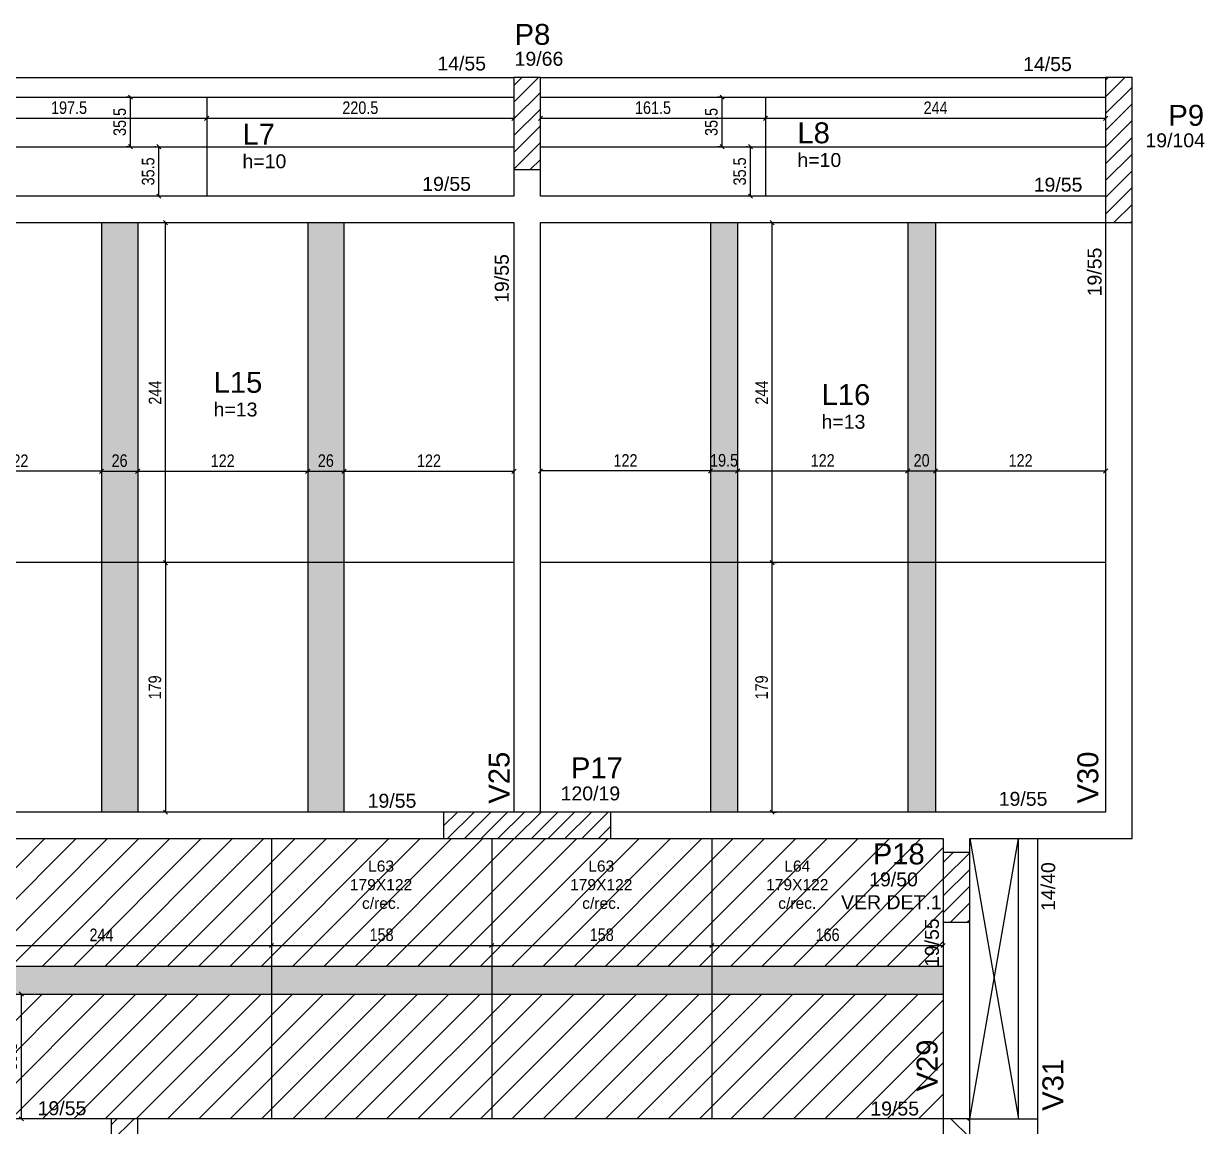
# Model space of a CAD drawing. Header units: millimetres. Extents: x 3565 to 7170, y 1537 to 2867.
# Drawn here: x 6323 to 7170, y 2074 to 2865 of the extents above; entities that cross this region are included whole.
import ezdxf

# ---------------------------------------------------------------- set-up
doc = ezdxf.new("R2010")
doc.units = ezdxf.units.MM
for name, color, linetype in [('1', 1, 'Continuous'), ('3', 3, 'Continuous'), ('4', 4, 'Continuous'), ('7', 7, 'Continuous'), ('AUX00', 7, 'Continuous'), ('Painéis', 200, 'Continuous')]:
    doc.layers.add(name, color=color, linetype=linetype)
doc.layers.add('Hachura', color=251, linetype='Continuous', lineweight=9)
doc.layers.add('REAPROVEITAMENTO', color=251, linetype='Continuous', lineweight=9)
doc.styles.add('COTA TECNICA-50', font='techl___.ttf', dxfattribs={"height": 9})
doc.styles.get("Standard").update_dxf_attribs({"font": 'arial.ttf'})
doc.dimstyles.new('COTA PAINEL-50', dxfattribs={"dimtxt": 9, "dimasz": 3, "dimexe": 3, "dimexo": 3, "dimgap": 3, "dimtad": 1, "dimdec": 1, "dimzin": 12, "dimdsep": 46, "dimtxsty": 'COTA TECNICA-50', "dimblk1": 'OBLIQUE', "dimblk2": 'OBLIQUE', "dimsah": 1, "dimcen": 0.9, "dimclrd": 4, "dimclre": 4, "dimclrt": 240, "dimadec": 1, "dimazin": 3, "dimtfac": 1, "dimtdec": 1, "dimtmove": 0, "dimatfit": 3, "dimfxl": 1, "dimtolj": 1, "dimtzin": 12, "dimarcsym": 0})

# ---------------------------------------------------------------- blocks, each defined once
blk = doc.blocks.new('_Oblique')
at = {"color": 0, "linetype": 'ByBlock', "lineweight": -2}
blk.add_line((-0.5, -0.5), (0.5, 0.5), dxfattribs=at)
blk = doc.blocks.new('*D525')
at = {"layer": 'Defpoints', "color": 0, "transparency": 16777216}
for p in [(6424.53, 2721.98), (6424.53, 2721.98), (6424.53, 2477.98)]:
    blk.add_point(p, dxfattribs=at)
at = {"layer": 'Painéis', "color": 4, "lineweight": -2, "transparency": 16777216}
blk.add_line((6424.53, 2477.98), (6424.53, 2721.98), dxfattribs=at)
at = {"layer": 'Painéis', "color": 4, "lineweight": -2, "transparency": 16777216, "xscale": 3, "yscale": 3, "zscale": 3}
for p, rotation in [((6424.53, 2721.98), 90), ((6424.53, 2477.98), 270)]:
    blk.add_blockref('_Oblique', p, dxfattribs=dict(at, rotation=rotation))
at = {"layer": 'Painéis', "color": 240, "transparency": 16777216, "insert": (6416.96, 2599.98), "char_height": 9, "attachment_point": 5, "rotation": 90, "style": 'COTA TECNICA-50'}
blk.add_mtext('\\A1;244', dxfattribs=at)
blk = doc.blocks.new('*D526')
at = {"layer": 'Defpoints', "color": 0, "transparency": 16777216}
for p in [(6404.54, 2543.53), (6526.54, 2543.53), (6526.54, 2543.53)]:
    blk.add_point(p, dxfattribs=at)
at = {"layer": 'Painéis', "color": 4, "lineweight": -2, "transparency": 16777216}
blk.add_line((6404.54, 2543.53), (6526.54, 2543.53), dxfattribs=at)
at = {"layer": 'Painéis', "color": 4, "lineweight": -2, "transparency": 16777216, "xscale": 3, "yscale": 3, "zscale": 3, "rotation": 180}
blk.add_blockref('_Oblique', (6404.54, 2543.53), dxfattribs=at)
at = {"layer": 'Painéis', "color": 4, "lineweight": -2, "transparency": 16777216, "xscale": 3, "yscale": 3, "zscale": 3}
blk.add_blockref('_Oblique', (6526.54, 2543.53), dxfattribs=at)
at = {"layer": 'Painéis', "color": 240, "transparency": 16777216, "insert": (6465.54, 2551.09), "char_height": 9, "attachment_point": 5, "style": 'COTA TECNICA-50'}
blk.add_mtext('\\A1;122', dxfattribs=at)
blk = doc.blocks.new('*D527')
at = {"layer": 'Defpoints', "color": 0, "transparency": 16777216}
for p in [(6526.54, 2543.53), (6552.54, 2543.53), (6552.54, 2543.53)]:
    blk.add_point(p, dxfattribs=at)
at = {"layer": 'Painéis', "color": 4, "lineweight": -2, "transparency": 16777216}
blk.add_line((6526.54, 2543.53), (6552.54, 2543.53), dxfattribs=at)
at = {"layer": 'Painéis', "color": 4, "lineweight": -2, "transparency": 16777216, "xscale": 3, "yscale": 3, "zscale": 3, "rotation": 180}
blk.add_blockref('_Oblique', (6526.54, 2543.53), dxfattribs=at)
at = {"layer": 'Painéis', "color": 4, "lineweight": -2, "transparency": 16777216, "xscale": 3, "yscale": 3, "zscale": 3}
blk.add_blockref('_Oblique', (6552.54, 2543.53), dxfattribs=at)
at = {"layer": 'Painéis', "color": 240, "transparency": 16777216, "insert": (6539.54, 2551.13), "char_height": 9, "attachment_point": 5, "style": 'COTA TECNICA-50'}
blk.add_mtext('\\A1;26', dxfattribs=at)
blk = doc.blocks.new('*D528')
at = {"layer": 'Defpoints', "color": 0, "transparency": 16777216}
for p in [(6552.54, 2543.53), (6674.54, 2543.53), (6674.54, 2543.53)]:
    blk.add_point(p, dxfattribs=at)
at = {"layer": 'Painéis', "color": 4, "lineweight": -2, "transparency": 16777216}
blk.add_line((6552.54, 2543.53), (6674.54, 2543.53), dxfattribs=at)
at = {"layer": 'Painéis', "color": 4, "lineweight": -2, "transparency": 16777216, "xscale": 3, "yscale": 3, "zscale": 3, "rotation": 180}
blk.add_blockref('_Oblique', (6552.54, 2543.53), dxfattribs=at)
at = {"layer": 'Painéis', "color": 4, "lineweight": -2, "transparency": 16777216, "xscale": 3, "yscale": 3, "zscale": 3}
blk.add_blockref('_Oblique', (6674.54, 2543.53), dxfattribs=at)
at = {"layer": 'Painéis', "color": 240, "transparency": 16777216, "insert": (6613.54, 2551.09), "char_height": 9, "attachment_point": 5, "style": 'COTA TECNICA-50'}
blk.add_mtext('\\A1;122', dxfattribs=at)
blk = doc.blocks.new('*D529')
at = {"layer": 'Defpoints', "color": 0, "transparency": 16777216}
for p in [(6378.54, 2543.53), (6404.54, 2543.53), (6404.54, 2543.53)]:
    blk.add_point(p, dxfattribs=at)
at = {"layer": 'Painéis', "color": 4, "lineweight": -2, "transparency": 16777216}
blk.add_line((6378.54, 2543.53), (6404.54, 2543.53), dxfattribs=at)
at = {"layer": 'Painéis', "color": 4, "lineweight": -2, "transparency": 16777216, "xscale": 3, "yscale": 3, "zscale": 3, "rotation": 180}
blk.add_blockref('_Oblique', (6378.54, 2543.53), dxfattribs=at)
at = {"layer": 'Painéis', "color": 4, "lineweight": -2, "transparency": 16777216, "xscale": 3, "yscale": 3, "zscale": 3}
blk.add_blockref('_Oblique', (6404.54, 2543.53), dxfattribs=at)
at = {"layer": 'Painéis', "color": 240, "transparency": 16777216, "insert": (6391.54, 2551.13), "char_height": 9, "attachment_point": 5, "style": 'COTA TECNICA-50'}
blk.add_mtext('\\A1;26', dxfattribs=at)
blk = doc.blocks.new('*D530')
at = {"layer": 'Defpoints', "color": 0, "transparency": 16777216}
for p in [(6424.53, 2477.98), (6424.53, 2298.98), (6424.53, 2298.98)]:
    blk.add_point(p, dxfattribs=at)
at = {"layer": 'Painéis', "color": 4, "lineweight": -2, "transparency": 16777216}
blk.add_line((6424.53, 2477.98), (6424.53, 2298.98), dxfattribs=at)
at = {"layer": 'Painéis', "color": 4, "lineweight": -2, "transparency": 16777216, "xscale": 3, "yscale": 3, "zscale": 3}
for p, rotation in [((6424.53, 2477.98), 90), ((6424.53, 2298.98), 270)]:
    blk.add_blockref('_Oblique', p, dxfattribs=dict(at, rotation=rotation))
at = {"layer": 'Painéis', "color": 240, "transparency": 16777216, "insert": (6416.93, 2388.48), "char_height": 9, "attachment_point": 5, "rotation": 90, "style": 'COTA TECNICA-50'}
blk.add_mtext('\\A1;179', dxfattribs=at)
blk = doc.blocks.new('*D531')
at = {"layer": 'Defpoints', "color": 0, "transparency": 16777216}
for p in [(6256.54, 2543.53), (6256.54, 2543.53), (6378.54, 2543.53)]:
    blk.add_point(p, dxfattribs=at)
at = {"layer": 'Painéis', "color": 4, "lineweight": -2, "transparency": 16777216}
blk.add_line((6378.54, 2543.53), (6256.54, 2543.53), dxfattribs=at)
at = {"layer": 'Painéis', "color": 4, "lineweight": -2, "transparency": 16777216, "xscale": 3, "yscale": 3, "zscale": 3, "rotation": 180}
blk.add_blockref('_Oblique', (6256.54, 2543.53), dxfattribs=at)
at = {"layer": 'Painéis', "color": 4, "lineweight": -2, "transparency": 16777216, "xscale": 3, "yscale": 3, "zscale": 3}
blk.add_blockref('_Oblique', (6378.54, 2543.53), dxfattribs=at)
at = {"layer": 'Painéis', "color": 240, "transparency": 16777216, "insert": (6317.54, 2551.09), "char_height": 9, "attachment_point": 5, "style": 'COTA TECNICA-50'}
blk.add_mtext('\\A1;122', dxfattribs=at)
blk = doc.blocks.new('*D532')
at = {"layer": 'Defpoints', "color": 0, "transparency": 16777216}
for p in [(6835.04, 2543.76), (6957.04, 2543.76), (6957.04, 2543.76)]:
    blk.add_point(p, dxfattribs=at)
at = {"layer": 'Painéis', "color": 4, "lineweight": -2, "transparency": 16777216}
blk.add_line((6835.04, 2543.76), (6957.04, 2543.76), dxfattribs=at)
at = {"layer": 'Painéis', "color": 4, "lineweight": -2, "transparency": 16777216, "xscale": 3, "yscale": 3, "zscale": 3, "rotation": 180}
blk.add_blockref('_Oblique', (6835.04, 2543.76), dxfattribs=at)
at = {"layer": 'Painéis', "color": 4, "lineweight": -2, "transparency": 16777216, "xscale": 3, "yscale": 3, "zscale": 3}
blk.add_blockref('_Oblique', (6957.04, 2543.76), dxfattribs=at)
at = {"layer": 'Painéis', "color": 240, "transparency": 16777216, "insert": (6896.04, 2551.31), "char_height": 9, "attachment_point": 5, "style": 'COTA TECNICA-50'}
blk.add_mtext('\\A1;122', dxfattribs=at)
blk = doc.blocks.new('*D533')
at = {"layer": 'Defpoints', "color": 0, "transparency": 16777216}
for p in [(6957.04, 2543.76), (6977.04, 2543.76), (6977.04, 2543.76)]:
    blk.add_point(p, dxfattribs=at)
at = {"layer": 'Painéis', "color": 4, "lineweight": -2, "transparency": 16777216}
blk.add_line((6957.04, 2543.76), (6977.04, 2543.76), dxfattribs=at)
at = {"layer": 'Painéis', "color": 4, "lineweight": -2, "transparency": 16777216, "xscale": 3, "yscale": 3, "zscale": 3, "rotation": 180}
blk.add_blockref('_Oblique', (6957.04, 2543.76), dxfattribs=at)
at = {"layer": 'Painéis', "color": 4, "lineweight": -2, "transparency": 16777216, "xscale": 3, "yscale": 3, "zscale": 3}
blk.add_blockref('_Oblique', (6977.04, 2543.76), dxfattribs=at)
at = {"layer": 'Painéis', "color": 240, "transparency": 16777216, "insert": (6967.04, 2551.35), "char_height": 9, "attachment_point": 5, "style": 'COTA TECNICA-50'}
blk.add_mtext('\\A1;20', dxfattribs=at)
blk = doc.blocks.new('*D534')
at = {"layer": 'Defpoints', "color": 0, "transparency": 16777216}
for p in [(6977.04, 2543.76), (7099.04, 2543.76), (7099.04, 2543.76)]:
    blk.add_point(p, dxfattribs=at)
at = {"layer": 'Painéis', "color": 4, "lineweight": -2, "transparency": 16777216}
blk.add_line((6977.04, 2543.76), (7099.04, 2543.76), dxfattribs=at)
at = {"layer": 'Painéis', "color": 4, "lineweight": -2, "transparency": 16777216, "xscale": 3, "yscale": 3, "zscale": 3, "rotation": 180}
blk.add_blockref('_Oblique', (6977.04, 2543.76), dxfattribs=at)
at = {"layer": 'Painéis', "color": 4, "lineweight": -2, "transparency": 16777216, "xscale": 3, "yscale": 3, "zscale": 3}
blk.add_blockref('_Oblique', (7099.04, 2543.76), dxfattribs=at)
at = {"layer": 'Painéis', "color": 240, "transparency": 16777216, "insert": (7038.04, 2551.31), "char_height": 9, "attachment_point": 5, "style": 'COTA TECNICA-50'}
blk.add_mtext('\\A1;122', dxfattribs=at)
blk = doc.blocks.new('*D535')
at = {"layer": 'Defpoints', "color": 0, "transparency": 16777216}
for p in [(6815.54, 2543.76), (6835.04, 2543.76), (6835.04, 2543.76)]:
    blk.add_point(p, dxfattribs=at)
at = {"layer": 'Painéis', "color": 4, "lineweight": -2, "transparency": 16777216}
blk.add_line((6815.54, 2543.76), (6835.04, 2543.76), dxfattribs=at)
at = {"layer": 'Painéis', "color": 4, "lineweight": -2, "transparency": 16777216, "xscale": 3, "yscale": 3, "zscale": 3, "rotation": 180}
blk.add_blockref('_Oblique', (6815.54, 2543.76), dxfattribs=at)
at = {"layer": 'Painéis', "color": 4, "lineweight": -2, "transparency": 16777216, "xscale": 3, "yscale": 3, "zscale": 3}
blk.add_blockref('_Oblique', (6835.04, 2543.76), dxfattribs=at)
at = {"layer": 'Painéis', "color": 240, "transparency": 16777216, "insert": (6825.29, 2551.38), "char_height": 9, "attachment_point": 5, "style": 'COTA TECNICA-50'}
blk.add_mtext('\\A1;19.5', dxfattribs=at)
blk = doc.blocks.new('*D536')
at = {"layer": 'Defpoints', "color": 0, "transparency": 16777216}
for p in [(6693.54, 2543.76), (6693.54, 2543.76), (6815.54, 2543.76)]:
    blk.add_point(p, dxfattribs=at)
at = {"layer": 'Painéis', "color": 4, "lineweight": -2, "transparency": 16777216}
blk.add_line((6815.54, 2543.76), (6693.54, 2543.76), dxfattribs=at)
at = {"layer": 'Painéis', "color": 4, "lineweight": -2, "transparency": 16777216, "xscale": 3, "yscale": 3, "zscale": 3, "rotation": 180}
blk.add_blockref('_Oblique', (6693.54, 2543.76), dxfattribs=at)
at = {"layer": 'Painéis', "color": 4, "lineweight": -2, "transparency": 16777216, "xscale": 3, "yscale": 3, "zscale": 3}
blk.add_blockref('_Oblique', (6815.54, 2543.76), dxfattribs=at)
at = {"layer": 'Painéis', "color": 240, "transparency": 16777216, "insert": (6754.54, 2551.31), "char_height": 9, "attachment_point": 5, "style": 'COTA TECNICA-50'}
blk.add_mtext('\\A1;122', dxfattribs=at)
blk = doc.blocks.new('*D651')
at = {"layer": 'Defpoints', "color": 0, "transparency": 16777216}
for p in [(6856.92, 2477.98), (6859.85, 2477.98), (6856.92, 2298.98)]:
    blk.add_point(p, dxfattribs=at)
at = {"layer": 'Painéis', "color": 4, "lineweight": -2, "transparency": 16777216}
for p, q in [((6859.85, 2298.98), (6859.85, 2477.98)), ((6859.92, 2477.98), (6862.85, 2477.98)), ((6859.92, 2298.98), (6862.85, 2298.98))]:
    blk.add_line(p, q, dxfattribs=at)
at = {"layer": 'Painéis', "color": 4, "lineweight": -2, "transparency": 16777216, "xscale": 3, "yscale": 3, "zscale": 3}
for p, rotation in [((6859.85, 2477.98), 90), ((6859.85, 2298.98), 270)]:
    blk.add_blockref('_Oblique', p, dxfattribs=dict(at, rotation=rotation))
at = {"layer": 'Painéis', "color": 240, "transparency": 16777216, "insert": (6852.26, 2388.48), "char_height": 9, "attachment_point": 5, "rotation": 90, "style": 'COTA TECNICA-50'}
blk.add_mtext('\\A1;179', dxfattribs=at)
blk = doc.blocks.new('*D537')
at = {"layer": 'Defpoints', "color": 0, "transparency": 16777216}
for p in [(6859.85, 2721.98), (6859.85, 2721.98), (6859.85, 2477.98)]:
    blk.add_point(p, dxfattribs=at)
at = {"layer": 'Painéis', "color": 4, "lineweight": -2, "transparency": 16777216}
blk.add_line((6859.85, 2477.98), (6859.85, 2721.98), dxfattribs=at)
at = {"layer": 'Painéis', "color": 4, "lineweight": -2, "transparency": 16777216, "xscale": 3, "yscale": 3, "zscale": 3}
for p, rotation in [((6859.85, 2721.98), 90), ((6859.85, 2477.98), 270)]:
    blk.add_blockref('_Oblique', p, dxfattribs=dict(at, rotation=rotation))
at = {"layer": 'Painéis', "color": 240, "transparency": 16777216, "insert": (6852.29, 2599.98), "char_height": 9, "attachment_point": 5, "rotation": 90, "style": 'COTA TECNICA-50'}
blk.add_mtext('\\A1;244', dxfattribs=at)
blk = doc.blocks.new('*D631')
at = {"layer": 'Defpoints', "color": 0, "transparency": 16777216}
for p in [(6321.04, 2168.48), (6321.1, 2168.48), (6321.04, 2078.98)]:
    blk.add_point(p, dxfattribs=at)
at = {"layer": 'Painéis', "color": 4, "lineweight": -2, "transparency": 16777216}
for p, q in [((6321.1, 2078.98), (6321.1, 2168.48)), ((6324.04, 2168.48), (6324.1, 2168.48)), ((6324.04, 2078.98), (6324.1, 2078.98))]:
    blk.add_line(p, q, dxfattribs=at)
at = {"layer": 'Painéis', "color": 4, "lineweight": -2, "transparency": 16777216, "xscale": 3, "yscale": 3, "zscale": 3}
for p, rotation in [((6321.1, 2168.48), 90), ((6321.1, 2078.98), 270)]:
    blk.add_blockref('_Oblique', p, dxfattribs=dict(at, rotation=rotation))
at = {"layer": 'Painéis', "color": 240, "transparency": 16777216, "insert": (6313.48, 2123.73), "char_height": 9, "attachment_point": 5, "rotation": 90, "style": 'COTA TECNICA-50'}
blk.add_mtext('\\A1;89.5', dxfattribs=at)
blk = doc.blocks.new('*D633')
at = {"layer": 'Defpoints', "color": 0, "transparency": 16777216}
for p in [(6256.54, 2203.36), (6500.54, 2203.36), (6500.54, 2203.36)]:
    blk.add_point(p, dxfattribs=at)
at = {"layer": 'Painéis', "color": 4, "lineweight": -2, "transparency": 16777216}
blk.add_line((6256.54, 2203.36), (6500.54, 2203.36), dxfattribs=at)
at = {"layer": 'Painéis', "color": 4, "lineweight": -2, "transparency": 16777216, "xscale": 3, "yscale": 3, "zscale": 3, "rotation": 180}
blk.add_blockref('_Oblique', (6256.54, 2203.36), dxfattribs=at)
at = {"layer": 'Painéis', "color": 4, "lineweight": -2, "transparency": 16777216, "xscale": 3, "yscale": 3, "zscale": 3}
blk.add_blockref('_Oblique', (6500.54, 2203.36), dxfattribs=at)
at = {"layer": 'Painéis', "color": 240, "transparency": 16777216, "insert": (6378.54, 2210.92), "char_height": 9, "attachment_point": 5, "style": 'COTA TECNICA-50'}
blk.add_mtext('\\A1;244', dxfattribs=at)
blk = doc.blocks.new('*D634')
at = {"layer": 'Defpoints', "color": 0, "transparency": 16777216}
for p in [(6500.54, 2203.36), (6658.54, 2203.36), (6658.54, 2203.36)]:
    blk.add_point(p, dxfattribs=at)
at = {"layer": 'Painéis', "color": 4, "lineweight": -2, "transparency": 16777216}
blk.add_line((6500.54, 2203.36), (6658.54, 2203.36), dxfattribs=at)
at = {"layer": 'Painéis', "color": 4, "lineweight": -2, "transparency": 16777216, "xscale": 3, "yscale": 3, "zscale": 3, "rotation": 180}
blk.add_blockref('_Oblique', (6500.54, 2203.36), dxfattribs=at)
at = {"layer": 'Painéis', "color": 4, "lineweight": -2, "transparency": 16777216, "xscale": 3, "yscale": 3, "zscale": 3}
blk.add_blockref('_Oblique', (6658.54, 2203.36), dxfattribs=at)
at = {"layer": 'Painéis', "color": 240, "transparency": 16777216, "insert": (6579.54, 2210.97), "char_height": 9, "attachment_point": 5, "style": 'COTA TECNICA-50'}
blk.add_mtext('\\A1;158', dxfattribs=at)
blk = doc.blocks.new('*D635')
at = {"layer": 'Defpoints', "color": 0, "transparency": 16777216}
for p in [(6658.54, 2203.36), (6816.54, 2203.36), (6816.54, 2203.36)]:
    blk.add_point(p, dxfattribs=at)
at = {"layer": 'Painéis', "color": 4, "lineweight": -2, "transparency": 16777216}
blk.add_line((6658.54, 2203.36), (6816.54, 2203.36), dxfattribs=at)
at = {"layer": 'Painéis', "color": 4, "lineweight": -2, "transparency": 16777216, "xscale": 3, "yscale": 3, "zscale": 3, "rotation": 180}
blk.add_blockref('_Oblique', (6658.54, 2203.36), dxfattribs=at)
at = {"layer": 'Painéis', "color": 4, "lineweight": -2, "transparency": 16777216, "xscale": 3, "yscale": 3, "zscale": 3}
blk.add_blockref('_Oblique', (6816.54, 2203.36), dxfattribs=at)
at = {"layer": 'Painéis', "color": 240, "transparency": 16777216, "insert": (6737.54, 2210.97), "char_height": 9, "attachment_point": 5, "style": 'COTA TECNICA-50'}
blk.add_mtext('\\A1;158', dxfattribs=at)
blk = doc.blocks.new('*D636')
at = {"layer": 'Defpoints', "color": 0, "transparency": 16777216}
for p in [(6816.54, 2203.36), (6982.54, 2203.36), (6982.54, 2203.36)]:
    blk.add_point(p, dxfattribs=at)
at = {"layer": 'Painéis', "color": 4, "lineweight": -2, "transparency": 16777216}
blk.add_line((6816.54, 2203.36), (6982.54, 2203.36), dxfattribs=at)
at = {"layer": 'Painéis', "color": 4, "lineweight": -2, "transparency": 16777216, "xscale": 3, "yscale": 3, "zscale": 3, "rotation": 180}
blk.add_blockref('_Oblique', (6816.54, 2203.36), dxfattribs=at)
at = {"layer": 'Painéis', "color": 4, "lineweight": -2, "transparency": 16777216, "xscale": 3, "yscale": 3, "zscale": 3}
blk.add_blockref('_Oblique', (6982.54, 2203.36), dxfattribs=at)
at = {"layer": 'Painéis', "color": 240, "transparency": 16777216, "insert": (6899.54, 2210.95), "char_height": 9, "attachment_point": 5, "style": 'COTA TECNICA-50'}
blk.add_mtext('\\A1;166', dxfattribs=at)
blk = doc.blocks.new('*D588')
at = {"layer": 'Defpoints', "color": 0, "transparency": 16777216}
for p in [(6454.04, 2796.77), (6454.04, 2796.77), (6674.54, 2796.77)]:
    blk.add_point(p, dxfattribs=at)
at = {"layer": 'Painéis', "color": 4, "lineweight": -2, "transparency": 16777216}
blk.add_line((6674.54, 2796.77), (6454.04, 2796.77), dxfattribs=at)
at = {"layer": 'Painéis', "color": 4, "lineweight": -2, "transparency": 16777216, "xscale": 3, "yscale": 3, "zscale": 3, "rotation": 180}
blk.add_blockref('_Oblique', (6454.04, 2796.77), dxfattribs=at)
at = {"layer": 'Painéis', "color": 4, "lineweight": -2, "transparency": 16777216, "xscale": 3, "yscale": 3, "zscale": 3}
blk.add_blockref('_Oblique', (6674.54, 2796.77), dxfattribs=at)
at = {"layer": 'Painéis', "color": 240, "transparency": 16777216, "insert": (6564.29, 2804.36), "char_height": 9, "attachment_point": 5, "style": 'COTA TECNICA-50'}
blk.add_mtext('\\A1;220.5', dxfattribs=at)
blk = doc.blocks.new('*D589')
at = {"layer": 'Defpoints', "color": 0, "transparency": 16777216}
for p in [(6256.54, 2796.77), (6256.54, 2796.77), (6454.04, 2796.77)]:
    blk.add_point(p, dxfattribs=at)
at = {"layer": 'Painéis', "color": 4, "lineweight": -2, "transparency": 16777216}
blk.add_line((6454.04, 2796.77), (6256.54, 2796.77), dxfattribs=at)
at = {"layer": 'Painéis', "color": 4, "lineweight": -2, "transparency": 16777216, "xscale": 3, "yscale": 3, "zscale": 3, "rotation": 180}
blk.add_blockref('_Oblique', (6256.54, 2796.77), dxfattribs=at)
at = {"layer": 'Painéis', "color": 4, "lineweight": -2, "transparency": 16777216, "xscale": 3, "yscale": 3, "zscale": 3}
blk.add_blockref('_Oblique', (6454.04, 2796.77), dxfattribs=at)
at = {"layer": 'Painéis', "color": 240, "transparency": 16777216, "insert": (6355.29, 2804.39), "char_height": 9, "attachment_point": 5, "style": 'COTA TECNICA-50'}
blk.add_mtext('\\A1;197.5', dxfattribs=at)
blk = doc.blocks.new('*D590')
at = {"layer": 'Defpoints', "color": 0, "transparency": 16777216}
for p in [(6419.76, 2776.42), (6420.51, 2776.42), (6420.51, 2740.92)]:
    blk.add_point(p, dxfattribs=at)
at = {"layer": 'Painéis', "color": 4, "lineweight": -2, "transparency": 16777216}
for p, q in [((6417.51, 2776.42), (6416.76, 2776.42)), ((6419.76, 2740.92), (6419.76, 2776.42)), ((6417.51, 2740.92), (6416.76, 2740.92))]:
    blk.add_line(p, q, dxfattribs=at)
at = {"layer": 'Painéis', "color": 4, "lineweight": -2, "transparency": 16777216, "xscale": 3, "yscale": 3, "zscale": 3}
for p, rotation in [((6419.76, 2776.42), 90), ((6419.76, 2740.92), 270)]:
    blk.add_blockref('_Oblique', p, dxfattribs=dict(at, rotation=rotation))
at = {"layer": 'Painéis', "color": 240, "transparency": 16777216, "insert": (6412.06, 2758.67), "char_height": 9, "attachment_point": 5, "rotation": 90, "style": 'COTA TECNICA-50'}
blk.add_mtext('\\A1;35.5', dxfattribs=at)
blk = doc.blocks.new('*D591')
at = {"layer": 'Defpoints', "color": 0, "transparency": 16777216}
for p in [(6399.38, 2811.92), (6401.27, 2811.92), (6401.27, 2776.42)]:
    blk.add_point(p, dxfattribs=at)
at = {"layer": 'Painéis', "color": 4, "lineweight": -2, "transparency": 16777216}
for p, q in [((6398.27, 2811.92), (6396.38, 2811.92)), ((6399.38, 2776.42), (6399.38, 2811.92)), ((6398.27, 2776.42), (6396.38, 2776.42))]:
    blk.add_line(p, q, dxfattribs=at)
at = {"layer": 'Painéis', "color": 4, "lineweight": -2, "transparency": 16777216, "xscale": 3, "yscale": 3, "zscale": 3}
for p, rotation in [((6399.38, 2811.92), 90), ((6399.38, 2776.42), 270)]:
    blk.add_blockref('_Oblique', p, dxfattribs=dict(at, rotation=rotation))
at = {"layer": 'Painéis', "color": 240, "transparency": 16777216, "insert": (6391.68, 2794.17), "char_height": 9, "attachment_point": 5, "rotation": 90, "style": 'COTA TECNICA-50'}
blk.add_mtext('\\A1;35.5', dxfattribs=at)
blk = doc.blocks.new('*D592')
at = {"layer": 'Defpoints', "color": 0, "transparency": 16777216}
for p in [(6855.04, 2796.77), (6855.04, 2796.77), (7099.04, 2796.77)]:
    blk.add_point(p, dxfattribs=at)
at = {"layer": 'Painéis', "color": 4, "lineweight": -2, "transparency": 16777216}
blk.add_line((7099.04, 2796.77), (6855.04, 2796.77), dxfattribs=at)
at = {"layer": 'Painéis', "color": 4, "lineweight": -2, "transparency": 16777216, "xscale": 3, "yscale": 3, "zscale": 3, "rotation": 180}
blk.add_blockref('_Oblique', (6855.04, 2796.77), dxfattribs=at)
at = {"layer": 'Painéis', "color": 4, "lineweight": -2, "transparency": 16777216, "xscale": 3, "yscale": 3, "zscale": 3}
blk.add_blockref('_Oblique', (7099.04, 2796.77), dxfattribs=at)
at = {"layer": 'Painéis', "color": 240, "transparency": 16777216, "insert": (6977.04, 2804.33), "char_height": 9, "attachment_point": 5, "style": 'COTA TECNICA-50'}
blk.add_mtext('\\A1;244', dxfattribs=at)
blk = doc.blocks.new('*D593')
at = {"layer": 'Defpoints', "color": 0, "transparency": 16777216}
for p in [(6693.54, 2796.77), (6693.54, 2796.77), (6855.04, 2796.77)]:
    blk.add_point(p, dxfattribs=at)
at = {"layer": 'Painéis', "color": 4, "lineweight": -2, "transparency": 16777216}
blk.add_line((6855.04, 2796.77), (6693.54, 2796.77), dxfattribs=at)
at = {"layer": 'Painéis', "color": 4, "lineweight": -2, "transparency": 16777216, "xscale": 3, "yscale": 3, "zscale": 3, "rotation": 180}
blk.add_blockref('_Oblique', (6693.54, 2796.77), dxfattribs=at)
at = {"layer": 'Painéis', "color": 4, "lineweight": -2, "transparency": 16777216, "xscale": 3, "yscale": 3, "zscale": 3}
blk.add_blockref('_Oblique', (6855.04, 2796.77), dxfattribs=at)
at = {"layer": 'Painéis', "color": 240, "transparency": 16777216, "insert": (6774.29, 2804.36), "char_height": 9, "attachment_point": 5, "style": 'COTA TECNICA-50'}
blk.add_mtext('\\A1;161.5', dxfattribs=at)
blk = doc.blocks.new('*D594')
at = {"layer": 'Defpoints', "color": 0, "transparency": 16777216}
for p in [(6844.26, 2776.42), (6845.01, 2776.42), (6845.01, 2740.92)]:
    blk.add_point(p, dxfattribs=at)
at = {"layer": 'Painéis', "color": 4, "lineweight": -2, "transparency": 16777216}
for p, q in [((6842.01, 2776.42), (6841.26, 2776.42)), ((6844.26, 2740.92), (6844.26, 2776.42)), ((6842.01, 2740.92), (6841.26, 2740.92))]:
    blk.add_line(p, q, dxfattribs=at)
at = {"layer": 'Painéis', "color": 4, "lineweight": -2, "transparency": 16777216, "xscale": 3, "yscale": 3, "zscale": 3}
for p, rotation in [((6844.26, 2776.42), 90), ((6844.26, 2740.92), 270)]:
    blk.add_blockref('_Oblique', p, dxfattribs=dict(at, rotation=rotation))
at = {"layer": 'Painéis', "color": 240, "transparency": 16777216, "insert": (6836.56, 2758.67), "char_height": 9, "attachment_point": 5, "rotation": 90, "style": 'COTA TECNICA-50'}
blk.add_mtext('\\A1;35.5', dxfattribs=at)
blk = doc.blocks.new('*D595')
at = {"layer": 'Defpoints', "color": 0, "transparency": 16777216}
for p in [(6823.88, 2811.92), (6825.77, 2811.92), (6825.77, 2776.42)]:
    blk.add_point(p, dxfattribs=at)
at = {"layer": 'Painéis', "color": 4, "lineweight": -2, "transparency": 16777216}
for p, q in [((6822.77, 2811.92), (6820.88, 2811.92)), ((6823.88, 2776.42), (6823.88, 2811.92)), ((6822.77, 2776.42), (6820.88, 2776.42))]:
    blk.add_line(p, q, dxfattribs=at)
at = {"layer": 'Painéis', "color": 4, "lineweight": -2, "transparency": 16777216, "xscale": 3, "yscale": 3, "zscale": 3}
for p, rotation in [((6823.88, 2811.92), 90), ((6823.88, 2776.42), 270)]:
    blk.add_blockref('_Oblique', p, dxfattribs=dict(at, rotation=rotation))
at = {"layer": 'Painéis', "color": 240, "transparency": 16777216, "insert": (6816.18, 2794.17), "char_height": 9, "attachment_point": 5, "rotation": 90, "style": 'COTA TECNICA-50'}
blk.add_mtext('\\A1;35.5', dxfattribs=at)

msp = doc.modelspace()

# ---------------------------------------------------------------- hatches: boundary and pattern name
at = {"layer": 'Hachura', "linetype": 'ByBlock'}
h = msp.add_hatch(color=256, dxfattribs=at)
h.dxf.hatch_style = 1
h.paths.add_polyline_path([(6378.54, 2298.98), (6404.54, 2298.98), (6404.54, 2721.98), (6378.54, 2721.98)])
h = msp.add_hatch(color=256, dxfattribs=at)
h.dxf.hatch_style = 1
h.paths.add_polyline_path([(6526.54, 2298.98), (6552.54, 2298.98), (6552.54, 2721.98), (6526.54, 2721.98)])
h = msp.add_hatch(color=256, dxfattribs=at)
h.dxf.hatch_style = 1
h.paths.add_polyline_path([(6815.54, 2298.98), (6835.04, 2298.98), (6835.04, 2721.98), (6815.54, 2721.98)])
h = msp.add_hatch(color=256, dxfattribs=at)
h.dxf.hatch_style = 1
h.paths.add_polyline_path([(6957.04, 2298.98), (6977.04, 2298.98), (6977.04, 2721.98), (6957.04, 2721.98)])
h = msp.add_hatch(color=256, dxfattribs=at)
h.dxf.hatch_style = 1
h.paths.add_polyline_path([(6982.54, 2168.48), (6982.54, 2188.48), (6256.54, 2188.48), (6256.54, 2168.48)])
at = {"layer": 'REAPROVEITAMENTO', "linetype": 'ByBlock'}
h = msp.add_hatch(dxfattribs=at)
h.set_pattern_fill('ANSI31', color=256, scale=5, style=2)
h.set_pattern_definition([(45, (586.032, 52.859), (-11.22532, 11.22532), [])])
h.paths.add_polyline_path([(6982.54, 2188.48), (6982.54, 2279.98), (6256.54, 2279.98), (6256.54, 2188.48)])
h = msp.add_hatch(dxfattribs=at)
h.set_pattern_fill('ANSI31', color=256, scale=5, style=2)
h.set_pattern_definition([(45, (586.032, -56.641), (-11.22532, 11.22532), [])])
h.paths.add_polyline_path([(6256.54, 2078.98), (6982.54, 2078.98), (6982.54, 2168.48), (6256.54, 2168.48)])

# ---------------------------------------------------------------- linework, layer by layer
at = {"layer": '1', "linetype": 'Continuous'}
for p, q in [((7001.54, 2078.98), (7036.54, 2279.98)), ((7001.54, 2279.98), (7036.54, 2078.98))]:
    msp.add_line(p, q, dxfattribs=at)
at = {"layer": '3', "linetype": 'Continuous'}
for p, q in [((6256.54, 2825.98), (6674.54, 2825.98)), ((6674.54, 2808.4), (6692.11, 2825.98)), ((6674.54, 2820.42), (6680.09, 2825.98)), ((6693.54, 2825.98), (7099.04, 2825.98)), ((7099.04, 2812.17), (7112.84, 2825.98)), ((7099.04, 2824.19), (7100.82, 2825.98)), ((6674.54, 2796.38), (6693.54, 2815.38)), ((7099.04, 2800.15), (7118.04, 2819.15)), ((6256.54, 2811.98), (6674.54, 2811.98)), ((6693.54, 2811.98), (7099.04, 2811.98)), ((7099.04, 2788.13), (7118.04, 2807.13)), ((6674.54, 2784.36), (6693.54, 2803.36)), ((6674.54, 2772.34), (6693.54, 2791.34)), ((7099.04, 2776.11), (7118.04, 2795.11)), ((6674.54, 2760.32), (6693.54, 2779.32)), ((7099.04, 2764.09), (7118.04, 2783.09)), ((7099.04, 2752.07), (7118.04, 2771.07)), ((6686.22, 2759.98), (6693.54, 2767.3)), ((7099.04, 2740.05), (7118.04, 2759.05)), ((7099.04, 2728.03), (7118.04, 2747.03)), ((7105.01, 2721.98), (7118.04, 2735.01)), ((7117.03, 2721.98), (7118.04, 2722.99)), ((6624.04, 2289.09), (6633.93, 2298.98)), ((6626.95, 2279.98), (6645.95, 2298.98)), ((6638.97, 2279.98), (6657.97, 2298.98)), ((6650.99, 2279.98), (6669.99, 2298.98)), ((6663.01, 2279.98), (6682.01, 2298.98)), ((6675.03, 2279.98), (6694.03, 2298.98)), ((6687.05, 2279.98), (6706.05, 2298.98)), ((6699.07, 2279.98), (6718.07, 2298.98)), ((6711.09, 2279.98), (6730.09, 2298.98)), ((6723.11, 2279.98), (6742.11, 2298.98)), ((6735.13, 2279.98), (6744.04, 2288.88)), ((6982.54, 2262.92), (6989.59, 2269.98)), ((6982.54, 2250.9), (7001.54, 2269.9)), ((6982.54, 2238.88), (7001.54, 2257.88)), ((6982.54, 2226.86), (7001.54, 2245.86)), ((6987.68, 2219.98), (7001.54, 2233.84)), ((6999.7, 2219.98), (7001.54, 2221.82)), ((6385.54, 2062.61), (6401.91, 2078.98)), ((6385.54, 2074.63), (6389.89, 2078.98)), ((6988.02, 2078.98), (7001.54, 2065.46)), ((7000.04, 2078.98), (7001.54, 2077.48)), ((7001.54, 2078.98), (7050.54, 2078.98))]:
    msp.add_line(p, q, dxfattribs=at)
for points in [[(6674.54, 2759.98), (6674.54, 2740.98)], [(6693.54, 2740.98), (6693.54, 2759.98)], [(6674.54, 2740.98), (6256.54, 2740.98)], [(7099.04, 2740.98), (6693.54, 2740.98)], [(6256.54, 2721.98), (6674.54, 2721.98)], [(6674.54, 2721.98), (6674.54, 2298.98)], [(6693.54, 2721.98), (7099.04, 2721.98)], [(6693.54, 2298.98), (6693.54, 2721.98)], [(7099.04, 2721.98), (7099.04, 2298.98)], [(7099.04, 2721.98), (7099.04, 2359.98)], [(7118.04, 2279.98), (7118.04, 2721.98)], [(6624.04, 2298.98), (6256.54, 2298.98)], [(6992.04, 2298.98), (6744.04, 2298.98)], [(7099.04, 2298.98), (6992.04, 2298.98)], [(6247.04, 2279.98), (6624.04, 2279.98)], [(6744.04, 2279.98), (6982.54, 2279.98)], [(6982.54, 2279.98), (6982.54, 2269.98)], [(7001.54, 2279.98), (7118.04, 2279.98)], [(7001.54, 2269.98), (7001.54, 2279.98)], [(7036.54, 2078.98), (7036.54, 2279.98)], [(7050.54, 2059.98), (7050.54, 2279.98)], [(6982.54, 2219.98), (6982.54, 2078.98)], [(7001.54, 2078.98), (7001.54, 2219.98)], [(6385.54, 2078.98), (6256.54, 2078.98)], [(6594.04, 2078.98), (6404.54, 2078.98)], [(6793.04, 2078.98), (6594.04, 2078.98)], [(6982.54, 2078.98), (6793.04, 2078.98)]]:
    msp.add_lwpolyline(points, dxfattribs=at)
at = {"layer": '7', "linetype": 'Continuous'}
for points in [[(6674.54, 2759.98), (6693.54, 2759.98), (6693.54, 2825.98), (6674.54, 2825.98), (6674.54, 2759.98)], [(7099.04, 2721.98), (7118.04, 2721.98), (7118.04, 2825.98), (7099.04, 2825.98), (7099.04, 2721.98)], [(6624.04, 2279.98), (6744.04, 2279.98), (6744.04, 2298.98), (6624.04, 2298.98), (6624.04, 2279.98)], [(6982.54, 2219.98), (7001.54, 2219.98), (7001.54, 2269.98), (6982.54, 2269.98), (6982.54, 2219.98)], [(6385.54, 1860.98), (6550.54, 1860.98), (6550.54, 1879.98), (6404.54, 1879.98), (6404.54, 2078.98), (6385.54, 2078.98), (6385.54, 1860.98)], [(7001.54, 1860.98), (7001.54, 2078.98), (6982.54, 2078.98), (6982.54, 1879.98), (6836.54, 1879.98), (6836.54, 1860.98), (7001.54, 1860.98)]]:
    msp.add_lwpolyline(points, dxfattribs=at)
at = {"layer": 'Painéis'}
for p, q in [((6454.04, 2811.92), (6454.04, 2740.92)), ((6855.04, 2811.92), (6855.04, 2740.92)), ((6256.54, 2776.42), (6674.54, 2776.42)), ((6693.54, 2776.42), (7099.04, 2776.42)), ((6378.54, 2721.98), (6378.54, 2298.98)), ((6404.54, 2721.98), (6404.54, 2298.98)), ((6526.54, 2721.98), (6526.54, 2298.98)), ((6552.54, 2721.98), (6552.54, 2298.98)), ((6815.54, 2721.98), (6815.54, 2298.98)), ((6835.04, 2721.98), (6835.04, 2298.98)), ((6957.04, 2721.98), (6957.04, 2298.98)), ((6977.04, 2721.98), (6977.04, 2298.98)), ((6674.54, 2477.98), (6256.54, 2477.98)), ((7099.04, 2477.98), (6693.54, 2477.98)), ((6500.54, 2279.98), (6500.54, 2078.98)), ((6658.54, 2279.98), (6658.54, 2078.98)), ((6816.54, 2279.98), (6816.54, 2078.98)), ((3843.54, 2188.48), (6982.54, 2188.48)), ((6256.54, 2168.48), (6982.54, 2168.48))]:
    msp.add_line(p, q, dxfattribs=at)

# ---------------------------------------------------------------- texts
at = {"layer": '3', "linetype": 'Continuous'}
for s, p in [('14/55', (6619.52, 2831.11)), ('19/66', (6674.98, 2834.5)), ('14/55', (7039.88, 2830.69)), ('19/104', (7127.62, 2776.01)), ('h=10', (6479.73, 2760.95)), ('h=10', (6877.9, 2761.87)), ('19/55', (6608.73, 2744.73)), ('19/55', (7047.47, 2744.18)), ('h=13', (6459.01, 2582.87)), ('h=13', (6895.25, 2574.06)), ('120/19', (6708, 2307.43)), ('19/55', (7022.36, 2303.54)), ('19/55', (6569.55, 2302.15)), ('19/50', (6929.39, 2245.76)), ('VER DET.1', (6909.23, 2229.34)), ('19/55', (6332.77, 2081.56)), ('19/55', (6930.24, 2081.33))]:
    msp.add_text(s, height=10, dxfattribs=at).set_placement(p)
for s, p in [('19/55', (7096.11, 2669.06)), ('19/55', (6670.79, 2664.37)), ('14/40', (7062.86, 2228.1)), ('19/55', (6979.43, 2187.86))]:
    msp.add_text(s, height=10, rotation=90, dxfattribs=at).set_placement(p)
at = {"layer": '4', "linetype": 'Continuous'}
for s, p in [('P8', (6674.98, 2849.5)), ('P9', (7144.08, 2791.44)), ('L7', (6479.73, 2777.95)), ('L8', (6877.9, 2778.87)), ('L15', (6459.01, 2599.87)), ('L16', (6895.25, 2591.06)), ('P17', (6715.42, 2323.25)), ('P18', (6932, 2261.51))]:
    msp.add_text(s, height=15, dxfattribs=at).set_placement(p)
for s, p in [('V25', (6671.33, 2305.04)), ('V30', (7093.8, 2305.17)), ('V29', (6978.47, 2098.59)), ('V31', (7068.71, 2084.68))]:
    msp.add_text(s, height=15, rotation=90, dxfattribs=at).set_placement(p)
at = {"layer": 'AUX00', "char_height": 8, "attachment_point": 1}
for s, insert in [('\\pxqc;L63^J179X122^Jc/rec.', (6517.6, 2264.29)), ('\\pxqc;L63^J179X122^Jc/rec.', (6675.6, 2264.29)), ('\\pxqc;L64^J179X122^Jc/rec.', (6816.27, 2264.29))]:
    msp.add_mtext_dynamic_manual_height_columns(s, width=123.1041, gutter_width=12.5, heights=[0], dxfattribs=dict(at, insert=insert))

# ---------------------------------------------------------------- dimensions: what is measured, and where the dimension line sits
at = {"layer": 'Painéis'}
for base, p1, p2, picture, middle in [((6399.38, 2811.92), (6401.27, 2776.42), (6401.27, 2811.92), '*D591', (6391.68, 2794.17)), ((6823.88, 2811.92), (6825.77, 2776.42), (6825.77, 2811.92), '*D595', (6816.18, 2794.17)), ((6419.76, 2776.42), (6420.51, 2740.92), (6420.51, 2776.42), '*D590', (6412.06, 2758.67)), ((6844.26, 2776.42), (6845.01, 2740.92), (6845.01, 2776.42), '*D594', (6836.56, 2758.67)), ((6424.53, 2721.98), (6424.53, 2477.98), (6424.53, 2721.98), '*D525', (6416.96, 2599.98)), ((6859.85, 2721.98), (6859.85, 2477.98), (6859.85, 2721.98), '*D537', (6852.29, 2599.98)), ((6424.53, 2298.98), (6424.53, 2477.98), (6424.53, 2298.98), '*D530', (6416.93, 2388.48)), ((6859.85, 2477.98), (6856.92, 2298.98), (6856.92, 2477.98), '*D651', (6852.26, 2388.48)), ((6321.1, 2168.48), (6321.04, 2078.98), (6321.04, 2168.48), '*D631', (6313.48, 2123.73))]:
    dim = msp.add_linear_dim(base=base, p1=p1, p2=p2, angle=90, dimstyle='COTA PAINEL-50', dxfattribs=at)
    dim.commit()
    dim.dimension.update_dxf_attribs({"geometry": picture, "text_midpoint": middle})
for base, p1, p2, picture, middle in [((6256.54, 2796.77), (6454.04, 2796.77), (6256.54, 2796.77), '*D589', (6355.29, 2804.39)), ((6454.04, 2796.77), (6674.54, 2796.77), (6454.04, 2796.77), '*D588', (6564.29, 2804.36)), ((6693.54, 2796.77), (6855.04, 2796.77), (6693.54, 2796.77), '*D593', (6774.29, 2804.36)), ((6855.04, 2796.77), (7099.04, 2796.77), (6855.04, 2796.77), '*D592', (6977.04, 2804.33)), ((6256.54, 2543.53), (6378.54, 2543.53), (6256.54, 2543.53), '*D531', (6317.54, 2551.09)), ((6693.54, 2543.76), (6815.54, 2543.76), (6693.54, 2543.76), '*D536', (6754.54, 2551.31)), ((6500.54, 2203.36), (6256.54, 2203.36), (6500.54, 2203.36), '*D633', (6378.54, 2210.92))]:
    dim = msp.add_linear_dim(base=base, p1=p1, p2=p2, dimstyle='COTA PAINEL-50', dxfattribs=at)
    dim.commit()
    dim.dimension.update_dxf_attribs({"geometry": picture, "text_midpoint": middle})
for base, p1, p2, picture, middle in [((6404.54, 2543.53), (6378.54, 2543.53), (6404.54, 2543.53), '*D529', (6391.54, 2551.13)), ((6526.54, 2543.53), (6404.54, 2543.53), (6526.54, 2543.53), '*D526', (6465.54, 2551.09)), ((6552.54, 2543.53), (6526.54, 2543.53), (6552.54, 2543.53), '*D527', (6539.54, 2551.13)), ((6674.54, 2543.53), (6552.54, 2543.53), (6674.54, 2543.53), '*D528', (6613.54, 2551.09)), ((6957.04, 2543.76), (6835.04, 2543.76), (6957.04, 2543.76), '*D532', (6896.04, 2551.31)), ((6977.04, 2543.76), (6957.04, 2543.76), (6977.04, 2543.76), '*D533', (6967.04, 2551.35)), ((7099.04, 2543.76), (6977.04, 2543.76), (7099.04, 2543.76), '*D534', (7038.04, 2551.31)), ((6658.54, 2203.36), (6500.54, 2203.36), (6658.54, 2203.36), '*D634', (6579.54, 2210.97)), ((6816.54, 2203.36), (6658.54, 2203.36), (6816.54, 2203.36), '*D635', (6737.54, 2210.97)), ((6982.54, 2203.36), (6816.54, 2203.36), (6982.54, 2203.36), '*D636', (6899.54, 2210.95))]:
    dim = msp.add_linear_dim(base=base, p1=p1, p2=p2, dimstyle='COTA PAINEL-50', override={"dimtmove": 1}, dxfattribs=at)
    dim.commit()
    dim.dimension.update_dxf_attribs({"geometry": picture, "text_midpoint": middle})
dim = msp.add_linear_dim(base=(6835.04, 2543.76), p1=(6815.54, 2543.76), p2=(6835.04, 2543.76), dimstyle='COTA PAINEL-50', override={"dimtmove": 1}, dxfattribs=at)
dim.commit()
dim.dimension.update_dxf_attribs({"geometry": '*D535', "text_midpoint": (6825.29, 2543.76), "dimtype": 160})

doc.saveas('drawing.dxf')
